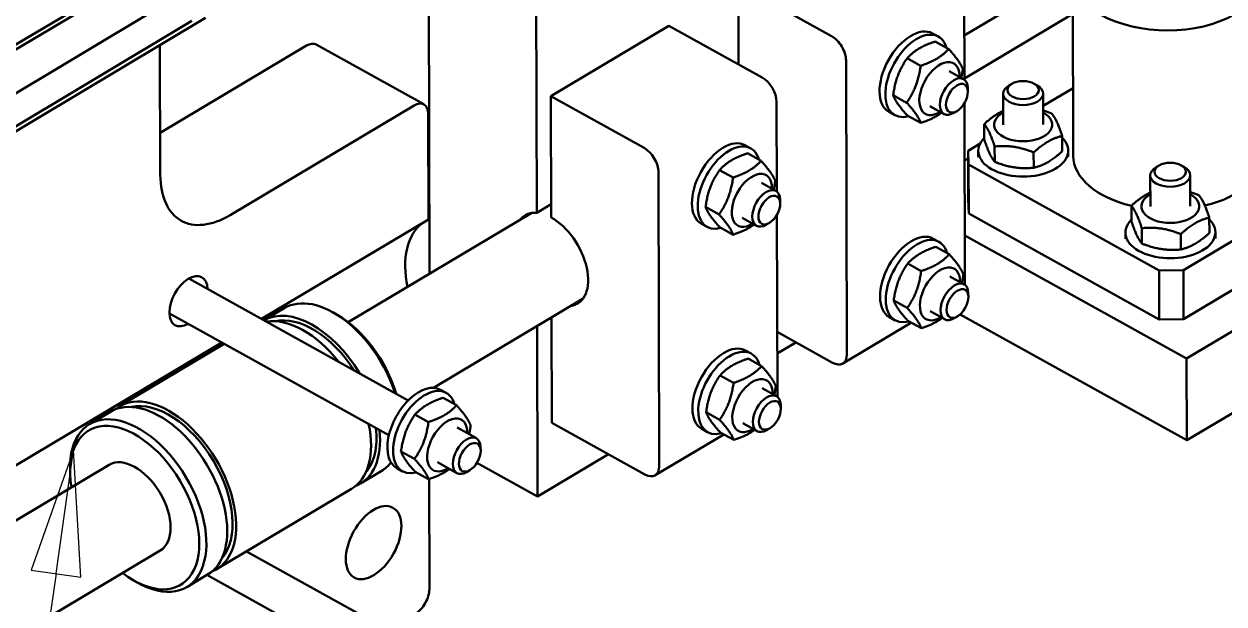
# Model space of a CAD drawing. Header units: millimetres. Extents: x -1901 to 2520, y -3919 to 1782.
# Drawn here: x 1326.7 to 1470.9, y 377 to 446.8 of the extents above; entities that cross this region are included whole.
import ezdxf

# ---------------------------------------------------------------- set-up
doc = ezdxf.new("R2010")
doc.units = ezdxf.units.MM
doc.header["$LTSCALE"] = 6
doc.layers.add('Symbol (ISO)', color=7, linetype='Continuous', lineweight=25)
doc.layers.add('Visible (ISO)', color=7, linetype='Continuous', lineweight=50)

# ---------------------------------------------------------------- blocks, each defined once
blk = doc.blocks.new('Balloon43')
at = {"layer": 'Symbol (ISO)'}
for p, q in [((222.109, 65.921), (221.263, 63.516)), ((221.759, 63.446), (222.109, 65.921)), ((222.254, 63.376), (222.109, 65.921)), ((221.759, 63.446), (220.041, 51.313)), ((221.263, 63.516), (222.254, 63.376))]:
    blk.add_line(p, q, dxfattribs=at)
at = {"layer": 'Symbol (ISO)', "flags": 128}
blk.add_lwpolyline([(222.254, 63.376), (222.109, 65.921)], dxfattribs=at)
at = {"layer": 'Symbol (ISO)'}
blk.add_solid([(222.254, 63.376), (222.109, 65.921), (221.263, 63.516), (222.254, 63.376)], dxfattribs=at)

msp = doc.modelspace()

# ---------------------------------------------------------------- linework, layer by layer
at = {"layer": 'Visible (ISO)'}
for p, q in [((1388.188, 471.278), (1388.316, 424.064)), ((1375.309, 459.356), (1375.425, 416.713)), ((1311.718, 435.98), (1340.712, 453.186)), ((1312.232, 435.695), (1341.225, 452.901)), ((1452.759, 453.159), (1439.68, 445.361)), ((1412.538, 451.514), (1423.745, 445.288)), ((1412.538, 451.514), (1412.564, 441.885)), ((1452.764, 430.924), (1452.706, 452.512)), ((1439.695, 440.058), (1439.666, 450.829)), ((1342.852, 448.691), (1319.835, 434.903)), ((1346.889, 447.128), (1322.329, 432.416)), ((1348.497, 447.502), (1322.84, 432.132)), ((1452.718, 447.97), (1439.694, 440.205)), ((1404.191, 446.537), (1390, 438.075)), ((1404.191, 446.537), (1415.398, 440.311)), ((1435.871, 445.626), (1436.561, 445.243)), ((1343.086, 428.614), (1343.043, 444.235)), ((1343.072, 433.671), (1360.65, 444.152)), ((1361.821, 444.287), (1374.752, 437.103)), ((1437.806, 443.746), (1436.184, 444.647)), ((1434.433, 441.734), (1432.81, 442.635)), ((1425.475, 442.368), (1425.571, 407.041)), ((1437.863, 441.088), (1439.587, 440.13)), ((1440.102, 438.652), (1440.09, 439.084)), ((1444.356, 434.652), (1444.346, 438.381)), ((1445.404, 439.569), (1445.038, 439.355)), ((1448.081, 439.576), (1448.448, 439.364)), ((1449.156, 434.665), (1449.146, 438.394)), ((1449.15, 436.897), (1452.742, 439.039)), ((1373.581, 436.968), (1351.46, 423.778)), ((1390, 438.075), (1401.207, 431.849)), ((1390, 438.075), (1390.039, 423.503)), ((1417.156, 426.619), (1417.127, 437.39)), ((1432.756, 437.294), (1431.133, 438.195)), ((1435.532, 436.892), (1437.256, 435.934)), ((1439.762, 415.503), (1439.703, 437.256)), ((1375.256, 436.001), (1375.29, 423.244)), ((1430.627, 436.185), (1431.316, 435.802)), ((1434.452, 434.865), (1432.829, 435.767)), ((1438.783, 436.278), (1438.41, 436.06)), ((1442.073, 434.726), (1442.078, 432.879)), ((1451.442, 433.298), (1451.447, 431.451)), ((1413.333, 432.188), (1414.023, 431.805)), ((1415.268, 430.307), (1413.646, 431.209)), ((1440.144, 431.527), (1441.583, 432.385)), ((1440.144, 431.527), (1440.16, 425.639)), ((1440.191, 429.851), (1440.144, 431.527)), ((1441.366, 430.748), (1441.364, 431.504)), ((1443.328, 432.032), (1443.334, 430.185)), ((1448.013, 431.318), (1448.018, 429.471)), ((1452.166, 430.777), (1452.164, 431.533)), ((1439.721, 430.342), (1440.146, 430.596)), ((1463.095, 417.127), (1440.191, 429.851)), ((1440.191, 429.851), (1440.207, 423.964)), ((1463.082, 429.748), (1462.716, 429.534)), ((1465.759, 429.755), (1466.126, 429.544)), ((1488.184, 430.383), (1466.006, 417.159)), ((1402.936, 428.929), (1403.032, 393.603)), ((1411.894, 428.296), (1410.272, 429.197)), ((1462.034, 424.831), (1462.024, 428.56)), ((1466.834, 424.844), (1466.823, 428.573)), ((1415.324, 427.65), (1417.048, 426.692)), ((1417.564, 425.214), (1417.552, 425.645)), ((1440.16, 425.639), (1440.207, 423.964)), ((1387.726, 424.048), (1365.67, 410.897)), ((1388.316, 424.064), (1390.035, 425.089)), ((1410.217, 423.855), (1408.595, 424.757)), ((1463.111, 411.239), (1440.207, 423.964)), ((1459.751, 424.905), (1459.756, 423.058)), ((1488.2, 424.495), (1466.022, 411.272)), ((1355.255, 411.298), (1375.29, 423.244)), ((1408.088, 422.747), (1408.778, 422.364)), ((1412.993, 423.454), (1414.717, 422.496)), ((1416.244, 422.839), (1415.872, 422.621)), ((1417.223, 402.064), (1417.164, 423.818)), ((1493.943, 422.955), (1466.396, 406.53)), ((1469.12, 423.477), (1469.125, 421.631)), ((1411.913, 421.427), (1410.291, 422.328)), ((1439.746, 421.335), (1466.396, 406.53)), ((1459.044, 420.927), (1459.042, 421.683)), ((1461.006, 422.211), (1461.011, 420.364)), ((1465.691, 421.497), (1465.696, 419.65)), ((1469.844, 420.956), (1469.842, 421.712)), ((1435.938, 420.947), (1436.628, 420.564)), ((1437.873, 419.067), (1436.251, 419.968)), ((1434.5, 417.055), (1432.877, 417.956)), ((1466.006, 417.159), (1463.095, 417.127)), ((1463.095, 417.127), (1463.111, 411.239)), ((1466.006, 417.159), (1466.022, 411.272)), ((1346.509, 416.157), (1372.875, 401.51)), ((1437.93, 416.409), (1439.654, 415.451)), ((1440.169, 413.973), (1440.157, 414.404)), ((1357.963, 412.588), (1355.537, 411.142)), ((1393.872, 413.741), (1375.896, 403.023)), ((1432.823, 412.615), (1431.2, 413.516)), ((1466.423, 396.717), (1493.97, 413.142)), ((1344.178, 411.961), (1370.544, 397.314)), ((1364.345, 411.792), (1363.935, 412.029)), ((1390.072, 411.475), (1390.107, 398.824)), ((1430.694, 411.506), (1431.383, 411.123)), ((1434.519, 410.186), (1432.897, 411.087)), ((1435.599, 412.213), (1437.323, 411.255)), ((1438.85, 411.598), (1438.477, 411.381)), ((1439.187, 411.848), (1466.423, 396.717)), ((1463.111, 411.239), (1466.022, 411.272)), ((1388.353, 410.451), (1388.409, 389.969)), ((1417.202, 409.731), (1423.852, 406.037)), ((1425.076, 405.938), (1433.319, 410.853)), ((1299.326, 377.951), (1350.488, 408.456)), ((1350.769, 408.299), (1338.179, 400.792)), ((1417.209, 407.141), (1419.454, 408.48)), ((1413.4, 407.508), (1414.09, 407.125)), ((1415.335, 405.628), (1413.713, 406.529)), ((1466.396, 406.53), (1466.423, 396.717)), ((1411.961, 403.616), (1410.339, 404.518)), ((1377.431, 402.411), (1376.741, 402.794)), ((1415.391, 402.97), (1417.116, 402.012)), ((1378.676, 400.914), (1377.054, 401.815)), ((1417.631, 400.535), (1417.619, 400.966)), ((1337.094, 400.145), (1334.589, 398.652)), ((1375.302, 398.902), (1373.68, 399.803)), ((1410.284, 399.176), (1408.662, 400.077)), ((1378.732, 398.256), (1381.06, 396.963)), ((1390.107, 398.824), (1401.313, 392.598)), ((1408.155, 398.067), (1408.845, 397.684)), ((1413.06, 398.774), (1414.785, 397.816)), ((1416.311, 398.16), (1415.939, 397.942)), ((1402.537, 392.499), (1410.78, 397.414)), ((1411.98, 396.748), (1410.358, 397.649)), ((1373.625, 394.462), (1372.003, 395.363)), ((1381.575, 395.485), (1381.563, 395.916)), ((1388.409, 389.969), (1396.916, 395.041)), ((1336.937, 393.765), (1309.741, 377.549)), ((1376.401, 394.06), (1378.729, 392.767)), ((1381.13, 394.013), (1388.409, 389.969)), ((1332.256, 392.658), (1332.242, 393.132)), ((1369.639, 393.005), (1367.135, 391.512)), ((1372.186, 392.97), (1371.496, 393.353)), ((1375.321, 392.033), (1373.699, 392.934)), ((1380.256, 393.11), (1379.883, 392.892)), ((1366.05, 390.865), (1349.855, 381.209)), ((1375.375, 392.051), (1375.411, 378.824)), ((1343.083, 383.458), (1319.967, 369.676)), ((1353.459, 383.358), (1372.954, 372.528)), ((1339.883, 379.866), (1340.294, 379.629)), ((1348.77, 380.562), (1346.266, 379.069)), ((1348.692, 380.516), (1370.623, 368.332))]:
    msp.add_line(p, q, dxfattribs=at)
for centre, major_axis, ratio, start_param, end_param in [((1464.105, 452.543), (11.4, 0.031), 0.5755904, 2.3607461, 7.0640318), ((1433.249, 440.906), (-2.622, -4.72), 0.5697639, 3.1415927, 6.2831853), ((1433.939, 440.523), (-2.622, -4.72), 0.5697639, 2.6252669, 6.7995111), ((1360.655, 442.189), (1.166, 2.098), 0.5697639, 0, 0.7759504), ((1423.751, 443.325), (1.229, -2.061), 0.5865704, 0.7803111, 2.3511075), ((1436.697, 438.99), (1.69, 3.042), 0.5697639, 5.4734017, 10.2345615), ((1415.403, 438.348), (-1.229, 2.061), 0.5865704, 3.9219038, 5.4927001), ((1438.421, 438.032), (1.166, 2.098), 0.5697639, 5.5171202, 10.190843), ((1446.746, 438.387), (-2.4, -0.007), 0.5755904, 5.5023388, 10.2056245), ((1373.586, 435.005), (1.166, 2.098), 0.5697639, 5.4883394, 7.0591358), ((1446.756, 434.658), (-3.48, -0.009), 0.5755904, 5.4734017, 10.2345615), ((1410.711, 427.467), (-2.622, -4.72), 0.5697639, 3.1415927, 6.2831853), ((1411.4, 427.084), (-2.622, -4.72), 0.5697639, 2.6252669, 6.7995111), ((1446.764, 431.518), (5.4, 0.015), 0.5755904, 2.620237, 6.804541), ((1401.212, 429.887), (1.229, -2.061), 0.5865704, 0.7803111, 2.3511075), ((1464.164, 430.955), (-11.4, -0.031), 0.5755904, 0, 1.171716), ((1464.164, 430.955), (11.4, 0.031), 0.5755904, 5.1093652, 6.2831853), ((1351.433, 433.591), (-5.828, -10.49), 0.5697639, 5.4883394, 7.0591358), ((1414.159, 425.552), (1.69, 3.042), 0.5697639, 5.4734017, 10.2345615), ((1464.424, 428.567), (-2.4, -0.007), 0.5755904, 5.5023388, 10.2056245), ((1415.883, 424.594), (1.166, 2.098), 0.5697639, 5.5171202, 10.190843), ((1464.434, 424.838), (-3.48, -0.009), 0.5755904, 5.4734017, 10.2345615), ((1390.053, 418.45), (-3.165, 5.308), 0.5865704, 5.89154, 6.5251304), ((1380.913, 413), (-5.992, 10.049), 0.5865704, 0.0607575, 1.0323293), ((1390.053, 418.45), (3.165, -5.308), 0.5865704, 6.0412402, 8.6342928), ((1464.442, 421.698), (5.4, 0.015), 0.5755904, 2.620237, 6.804541), ((1433.316, 416.226), (-2.622, -4.72), 0.5697639, 3.1415927, 6.2831853), ((1434.006, 415.843), (-2.622, -4.72), 0.5697639, 2.6252669, 6.7995111), ((1346.471, 413.432), (-1.603, -2.885), 0.5697639, 2.3851363, 7.0396417), ((1436.764, 414.311), (1.69, 3.042), 0.5697639, 5.4734017, 10.2345615), ((1438.488, 413.353), (1.166, 2.098), 0.5697639, 5.5171202, 10.190843), ((1438.037, 416.46), (-1.229, 2.061), 0.5865704, 3.8590706, 3.9219038), ((1361.297, 401.304), (-5.838, 9.792), 0.5865704, 4.7159282, 6.269472), ((1363.801, 402.797), (-5.838, 9.792), 0.5865704, 4.3370262, 6.2831853), ((1360.211, 400.657), (-5.838, 9.792), 0.5865704, 4.9330871, 6.0523131), ((1361.297, 401.304), (-5.531, 9.276), 0.5865704, 4.7742111, 6.095509), ((1364.218, 403.046), (5.531, -9.276), 0.5865704, 1.1606035, 2.3316436), ((1410.778, 402.788), (-2.622, -4.72), 0.5697639, 3.1415927, 6.2831853), ((1411.467, 402.405), (-2.622, -4.72), 0.5697639, 2.6252669, 6.7995111), ((1423.847, 407.999), (1.229, -2.061), 0.5865704, 5.4927001, 7.0634964), ((1414.226, 400.872), (1.69, 3.042), 0.5697639, 5.4734017, 10.2345615), ((1374.119, 398.073), (2.622, 4.72), 0.5697639, 0, 3.1415927), ((1374.808, 397.69), (2.622, 4.72), 0.5697639, 5.7668595, 9.9411037), ((1415.95, 399.914), (1.166, 2.098), 0.5697639, 5.5171202, 10.190843), ((1342.932, 390.354), (5.838, -9.792), 0.5865704, 0, 3.1415927), ((1344.017, 391.001), (5.838, -9.792), 0.5865704, 6.1885729, 9.5193904), ((1344.017, 391.001), (5.531, -9.276), 0.5865704, 0.1876763, 2.9539164), ((1415.499, 403.022), (-1.229, 2.061), 0.5865704, 3.8590706, 3.9219038), ((1340.428, 388.861), (-5.838, 9.792), 0.5865704, 2.3316436, 7.0931344), ((1377.567, 396.158), (1.69, 3.042), 0.5697639, 5.4734017, 10.2345615), ((1340.01, 388.612), (5.531, -9.276), 0.5865704, 5.30142, 10.4065433), ((1360.211, 400.657), (5.838, -9.792), 0.5865704, 0, 1.0407961), ((1361.297, 401.304), (5.838, -9.792), 0.5865704, 6.1885729, 7.1870794), ((1361.297, 401.304), (5.531, -9.276), 0.5865704, 0.1876763, 0.910798), ((1379.894, 394.865), (1.166, 2.098), 0.5697639, 5.5171202, 10.190843), ((1340.01, 388.612), (-3.073, 5.153), 0.5865704, 3.1415927, 6.2831853), ((1363.801, 402.797), (5.838, -9.792), 0.5865704, 0, 0.2299876), ((1401.308, 394.561), (1.229, -2.061), 0.5865704, 5.4927001, 7.0634964), ((1373.742, 377.829), (-1.166, -2.098), 0.5697639, 0.7759504, 2.3467468)]:
    msp.add_ellipse(centre, major_axis=major_axis, ratio=ratio, start_param=start_param, end_param=end_param, dxfattribs=at)
for centre, major_axis, ratio in [((1438.792, 437.827), (0.915, 1.648), 0.5697639), ((1446.745, 438.809), (-1.885, -0.005), 0.5755904), ((1464.422, 428.988), (-1.885, -0.005), 0.5755904), ((1416.253, 424.388), (0.915, 1.648), 0.5697639), ((1438.859, 413.147), (0.915, 1.648), 0.5697639), ((1416.32, 399.709), (0.915, 1.648), 0.5697639), ((1380.265, 394.659), (0.915, 1.648), 0.5697639), ((1368.707, 384.41), (2.331, 4.196), 0.5697639)]:
    msp.add_ellipse(centre, major_axis=major_axis, ratio=ratio, dxfattribs=at)
for points, weights in [([(1436.184, 444.647), (1433.994, 443.921), (1432.81, 442.635)], [1, 1.15470053838, 1]), ([(1432.81, 442.635), (1431.469, 440.695), (1431.133, 438.195)], [1, 1.15470053838, 1]), ([(1434.433, 441.734), (1436.622, 442.461), (1437.806, 443.746)], [1, 1.15470053838, 1]), ([(1437.806, 443.746), (1439.157, 442.252), (1439.503, 441.317)], [1, 1.15470053838, 1]), ([(1432.756, 437.294), (1434.097, 439.235), (1434.433, 441.734)], [1, 1.15470053838, 1]), ([(1439.503, 441.317), (1439.428, 440.763), (1439.323, 440.277)], [1, 1.0306556017, 1.04916171866]), ([(1431.133, 438.195), (1431.478, 437.26), (1432.829, 435.767)], [1, 1.15470053838, 1]), ([(1434.452, 434.865), (1434.107, 435.8), (1432.756, 437.294)], [1, 1.15470053838, 1]), ([(1436.966, 436.095), (1436.023, 435.387), (1434.452, 434.865)], [1.06646153698, 1.10637175033, 1]), ([(1442.073, 434.726), (1443.283, 435.829), (1444.351, 436.313)], [1, 1.10454134278, 1.06779174417]), ([(1449.151, 436.356), (1449.644, 436.207), (1450.187, 435.992)], [1.05074494913, 1.0319858705, 1]), ([(1450.187, 435.992), (1450.813, 435.217), (1451.442, 433.298)], [1, 1.15470053838, 1]), ([(1443.328, 432.032), (1442.699, 433.951), (1442.073, 434.726)], [1, 1.15470053838, 1]), ([(1442.078, 432.879), (1442.707, 430.959), (1443.334, 430.185)], [1, 1.15470053838, 1]), ([(1451.442, 433.298), (1449.726, 432.88), (1448.013, 431.318)], [1, 1.15470053838, 1]), ([(1413.646, 431.209), (1411.456, 430.482), (1410.272, 429.197)], [1, 1.15470053838, 1]), ([(1448.013, 431.318), (1445.669, 432.247), (1443.328, 432.032)], [1, 1.15470053838, 1]), ([(1448.018, 429.471), (1449.734, 429.889), (1451.447, 431.451)], [1, 1.15470053838, 1]), ([(1411.894, 428.296), (1414.084, 429.022), (1415.268, 430.307)], [1, 1.15470053838, 1]), ([(1415.268, 430.307), (1416.619, 428.814), (1416.964, 427.879)], [1, 1.15470053838, 1]), ([(1443.334, 430.185), (1445.677, 429.256), (1448.018, 429.471)], [1, 1.15470053838, 1]), ([(1410.272, 429.197), (1408.93, 427.256), (1408.595, 424.757)], [1, 1.15470053838, 1]), ([(1410.217, 423.855), (1411.559, 425.796), (1411.894, 428.296)], [1, 1.15470053838, 1]), ([(1416.964, 427.879), (1416.89, 427.324), (1416.784, 426.839)], [1, 1.0306556017, 1.04916171866]), ([(1459.751, 424.905), (1460.961, 426.009), (1462.029, 426.492)], [1, 1.10454134278, 1.06779174417]), ([(1466.829, 426.535), (1467.322, 426.386), (1467.865, 426.171)], [1.05074494913, 1.0319858705, 1]), ([(1467.865, 426.171), (1468.491, 425.397), (1469.12, 423.477)], [1, 1.15470053838, 1]), ([(1408.595, 424.757), (1408.94, 423.822), (1410.291, 422.328)], [1, 1.15470053838, 1]), ([(1461.006, 422.211), (1460.377, 424.13), (1459.751, 424.905)], [1, 1.15470053838, 1]), ([(1411.913, 421.427), (1411.568, 422.362), (1410.217, 423.855)], [1, 1.15470053838, 1]), ([(1414.428, 422.657), (1413.485, 421.948), (1411.913, 421.427)], [1.06646153698, 1.10637175033, 1]), ([(1459.756, 423.058), (1460.385, 421.139), (1461.011, 420.364)], [1, 1.15470053838, 1]), ([(1469.12, 423.477), (1467.404, 423.06), (1465.691, 421.497)], [1, 1.15470053838, 1]), ([(1465.691, 421.497), (1463.347, 422.426), (1461.006, 422.211)], [1, 1.15470053838, 1]), ([(1465.696, 419.65), (1467.412, 420.068), (1469.125, 421.631)], [1, 1.15470053838, 1]), ([(1436.251, 419.968), (1434.061, 419.241), (1432.877, 417.956)], [1, 1.15470053838, 1]), ([(1461.011, 420.364), (1463.355, 419.435), (1465.696, 419.65)], [1, 1.15470053838, 1]), ([(1434.5, 417.055), (1436.69, 417.781), (1437.873, 419.067)], [1, 1.15470053838, 1]), ([(1437.873, 419.067), (1439.225, 417.573), (1439.57, 416.638)], [1, 1.15470053838, 1]), ([(1432.877, 417.956), (1431.536, 416.015), (1431.2, 413.516)], [1, 1.15470053838, 1]), ([(1432.823, 412.615), (1434.164, 414.555), (1434.5, 417.055)], [1, 1.15470053838, 1]), ([(1439.57, 416.638), (1439.495, 416.083), (1439.39, 415.598)], [1, 1.0306556017, 1.04916171866]), ([(1431.2, 413.516), (1431.545, 412.581), (1432.897, 411.087)], [1, 1.15470053838, 1]), ([(1434.519, 410.186), (1434.174, 411.121), (1432.823, 412.615)], [1, 1.15470053838, 1]), ([(1437.033, 411.416), (1436.09, 410.708), (1434.519, 410.186)], [1.06646153698, 1.10637175033, 1]), ([(1413.713, 406.529), (1411.523, 405.803), (1410.339, 404.518)], [1, 1.15470053838, 1]), ([(1411.961, 403.616), (1414.151, 404.343), (1415.335, 405.628)], [1, 1.15470053838, 1]), ([(1415.335, 405.628), (1416.686, 404.135), (1417.031, 403.2)], [1, 1.15470053838, 1]), ([(1410.339, 404.518), (1408.997, 402.577), (1408.662, 400.077)], [1, 1.15470053838, 1]), ([(1410.284, 399.176), (1411.626, 401.117), (1411.961, 403.616)], [1, 1.15470053838, 1]), ([(1417.031, 403.2), (1416.957, 402.645), (1416.851, 402.159)], [1, 1.0306556017, 1.04916171866]), ([(1377.054, 401.815), (1374.864, 401.088), (1373.68, 399.803)], [1, 1.15470053838, 1]), ([(1375.302, 398.902), (1377.492, 399.628), (1378.676, 400.914)], [1, 1.15470053838, 1]), ([(1378.676, 400.914), (1380.027, 399.42), (1380.372, 398.485)], [1, 1.15470053838, 1]), ([(1373.68, 399.803), (1372.338, 397.862), (1372.003, 395.363)], [1, 1.15470053838, 1]), ([(1408.662, 400.077), (1409.007, 399.143), (1410.358, 397.649)], [1, 1.15470053838, 1]), ([(1373.625, 394.462), (1374.967, 396.402), (1375.302, 398.902)], [1, 1.15470053838, 1]), ([(1380.372, 398.485), (1380.298, 397.93), (1380.192, 397.445)], [1, 1.03065560169, 1.04916171865]), ([(1411.98, 396.748), (1411.635, 397.682), (1410.284, 399.176)], [1, 1.15470053838, 1]), ([(1414.495, 397.977), (1413.552, 397.269), (1411.98, 396.748)], [1.06646153698, 1.10637175033, 1]), ([(1372.003, 395.363), (1372.348, 394.428), (1373.699, 392.934)], [1, 1.15470053838, 1]), ([(1375.321, 392.033), (1374.976, 392.968), (1373.625, 394.462)], [1, 1.15470053838, 1]), ([(1377.836, 393.263), (1376.893, 392.554), (1375.321, 392.033)], [1.06646153697, 1.10637175034, 1])]:
    msp.add_rational_spline(points, weights, degree=2, dxfattribs=at)

# ---------------------------------------------------------------- block references
at = {"layer": 'Symbol (ISO)', "xscale": 6, "yscale": 6, "zscale": 6}
msp.add_blockref('Balloon43', (0, 0), dxfattribs=at)

doc.saveas('drawing.dxf')
